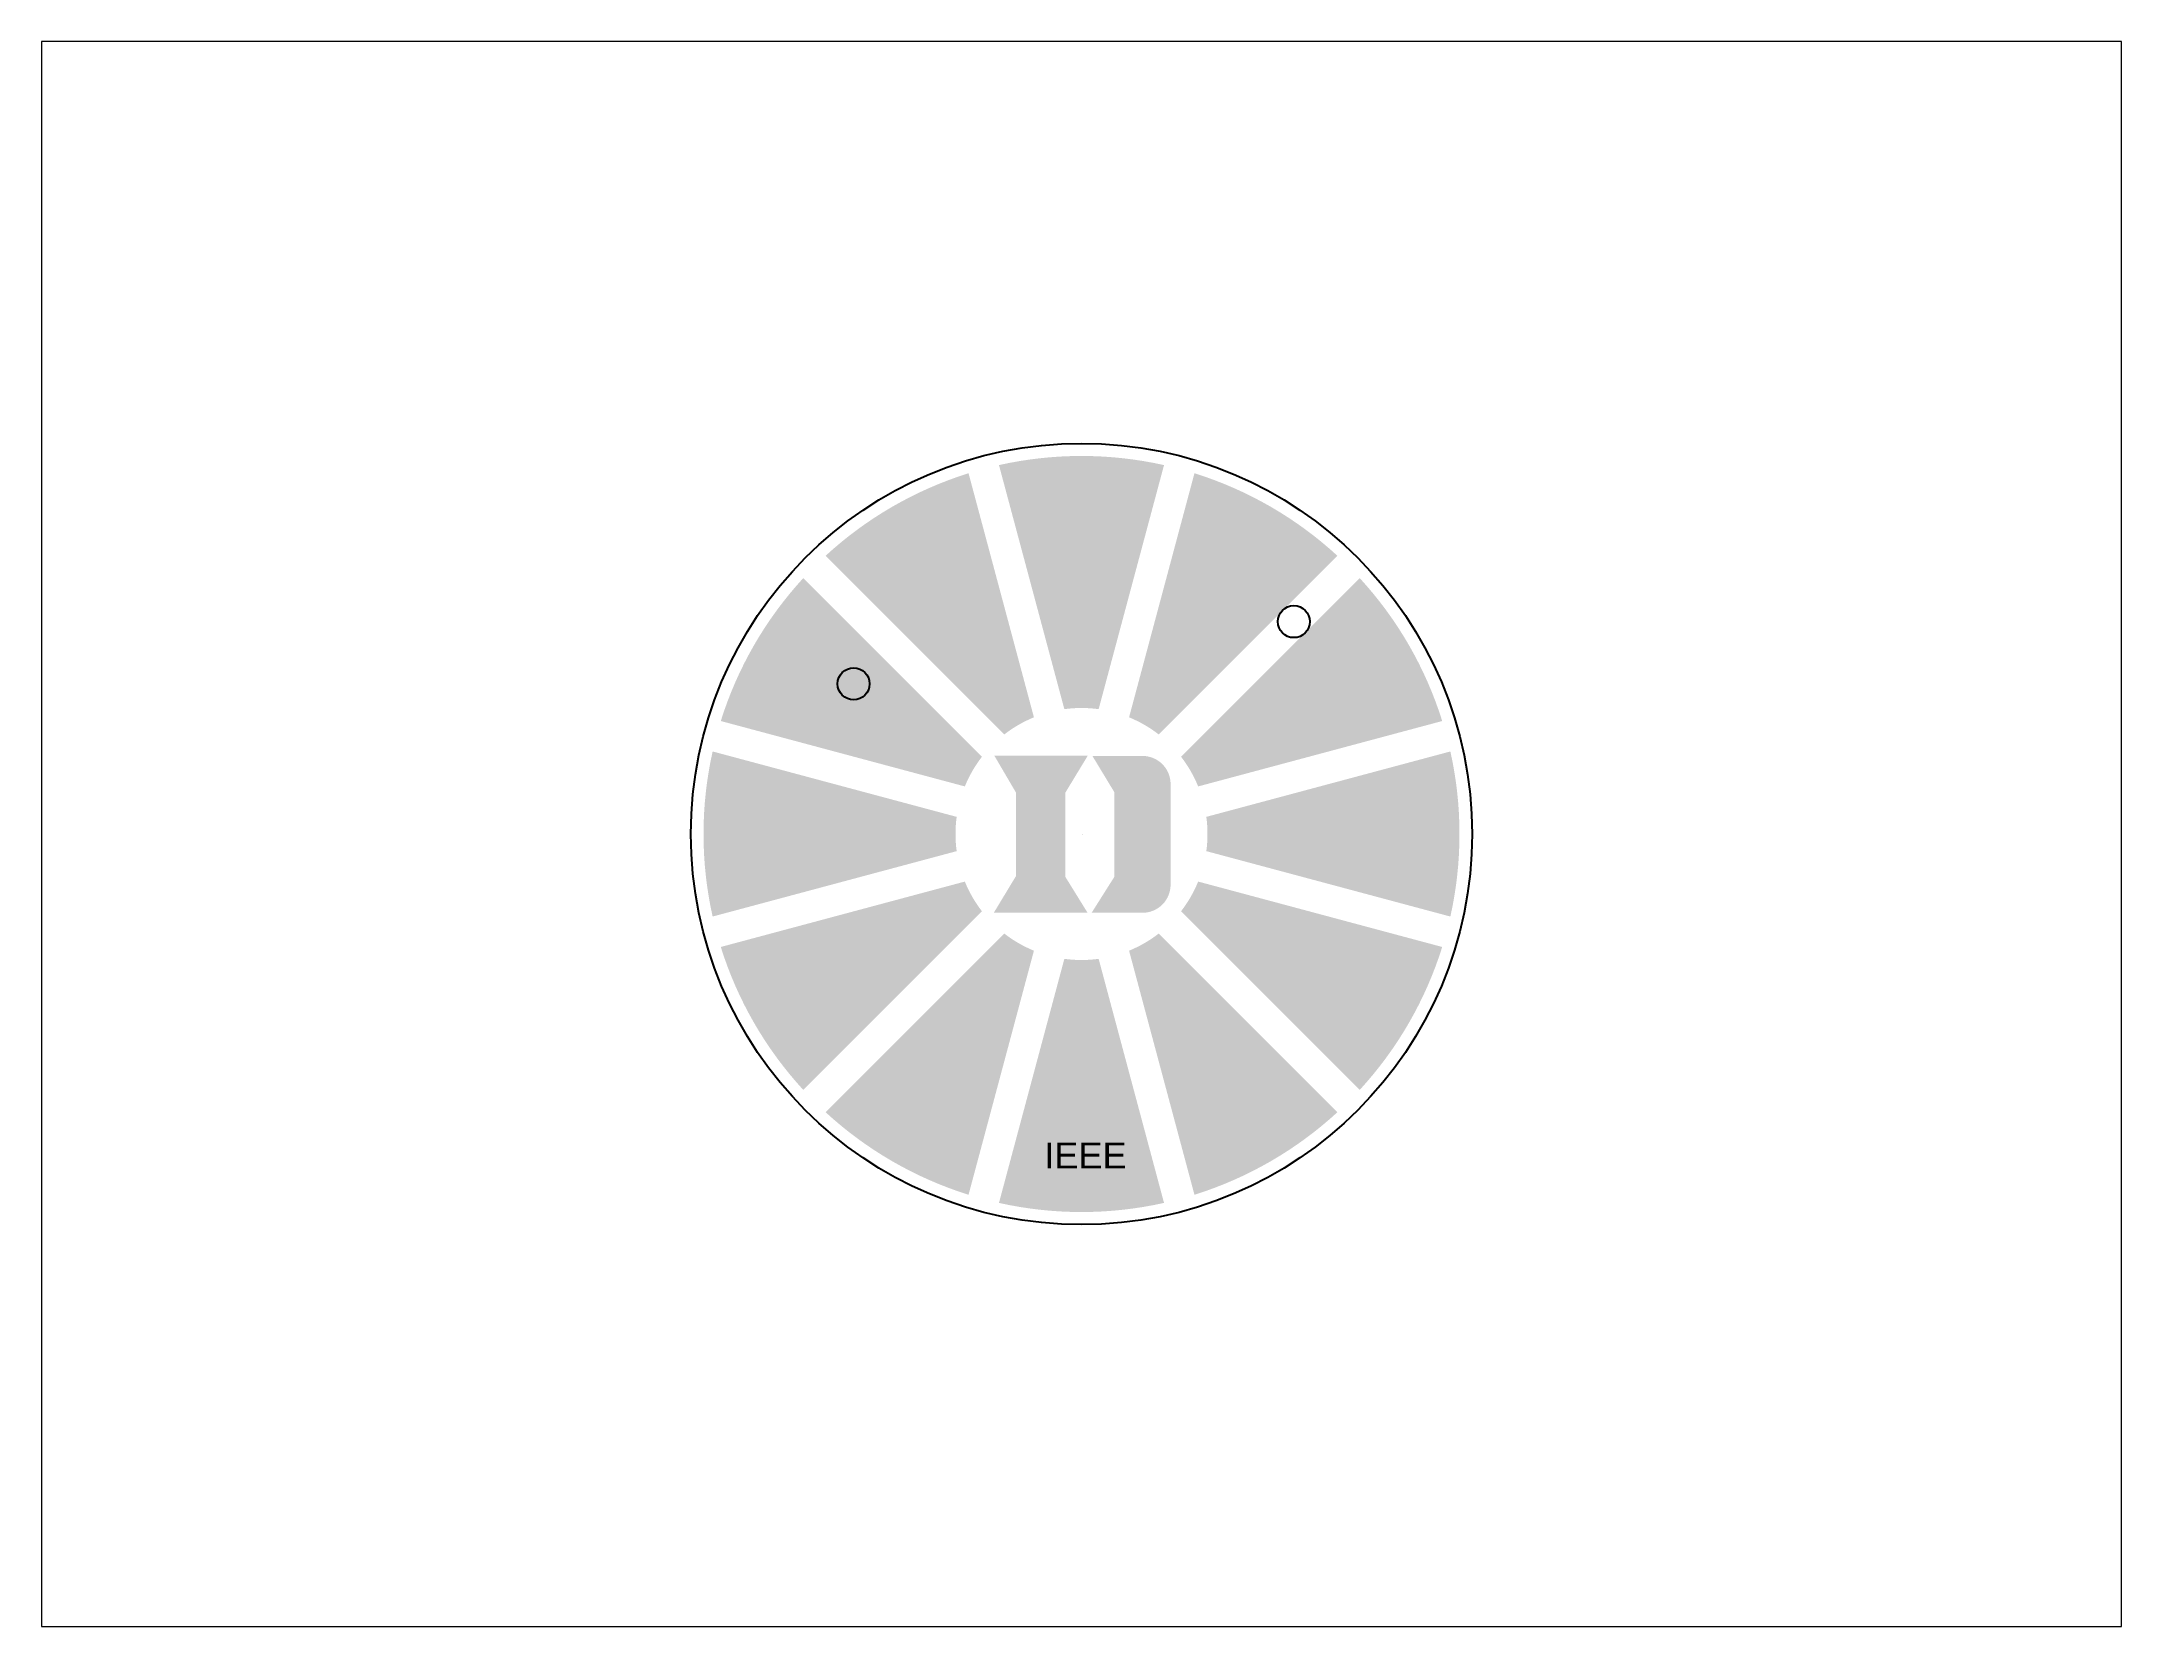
# Paper-space layout 'Sheet1' of a CAD drawing. Header units: inches. Extents: x 1.05 to 9.45, y 0.8 to 7.2.
# The model-space entities are those that its viewports show. They can reach past a viewport. Long polylines and large blocks are cut down to what shows.
import ezdxf

# ---------------------------------------------------------------- set-up
doc = ezdxf.new("R2010")
doc.units = ezdxf.units.IN
doc.header["$MEASUREMENT"] = 0
doc.styles.get("Standard").update_dxf_attribs({"font": 'arial.ttf'})

msp = doc.modelspace()

# ---------------------------------------------------------------- hatches: boundary and pattern name
h = msp.add_hatch(color=256)
h.set_gradient(color1=(0, 255, 0), color2=(0, 255, 0))
edge = h.paths.add_edge_path()
edge.add_line((-0.3187552139675384, 1.424629052120823), (-0.06620355365982666, 0.4820934243165669))
edge.add_arc((0, 0), 0.4866178996774193, 82.18075578145817, 97.81924421854171, ccw=False)
edge.add_line((0.0662035536598269, 0.4820934243165668), (0.318755213967539, 1.424629052120823))
edge.add_arc((0, 0), 1.459853699032258, 77.38801546326876, 102.6119845367312)
h = msp.add_hatch(color=256)
h.set_gradient(color1=(0, 255, 0), color2=(0, 255, 0))
edge = h.paths.add_edge_path()
edge.add_line((-0.988364638945044, 1.074387343122209), (-0.2983806714484996, 0.3844033756256645))
edge.add_arc((0, 0), 0.4866178996774193, 112.18075578145829, 127.81924421854171, ccw=False)
edge.add_line((-0.183712752868067, 0.450606929285491), (-0.4362644131757783, 1.393142557089747))
edge.add_arc((0, 0), 1.459853699032258, 107.3880154632688, 132.6119845367312)
h = msp.add_hatch(color=256)
h.set_gradient(color1=(0, 255, 0), color2=(0, 255, 0))
edge = h.paths.add_edge_path()
edge.add_line((0.4362644131757797, 1.393142557089747), (0.1837127528680674, 0.4506069292854907))
edge.add_arc((0, 0), 0.4866178996774193, 52.180755781458174, 67.81924421854171, ccw=False)
edge.add_line((0.2983806714484999, 0.3844033756256638), (0.988364638945045, 1.074387343122208))
edge.add_arc((0, 0), 1.459853699032258, 47.38801546326872, 72.61198453673119)
h = msp.add_hatch(color=256)
h.set_gradient(color1=(0, 255, 0), color2=(0, 255, 0))
edge = h.paths.add_edge_path()
edge.add_line((-1.393142557089747, 0.4362644131757791), (-0.4506069292854907, 0.1837127528680673))
edge.add_arc((0, 0), 0.4866178996774193, 142.1807557814582, 157.8192442185417, ccw=False)
edge.add_line((-0.384403375625664, 0.2983806714484998), (-1.074387343122208, 0.9883646389450446))
edge.add_arc((0, 0), 1.459853699032258, 137.3880154632687, 162.6119845367312)
h = msp.add_hatch(color=256)
h.set_gradient(color1=(0, 255, 0), color2=(0, 255, 0))
edge = h.paths.add_edge_path()
edge.add_line((1.07438734312221, 0.9883646389450429), (0.3844033756256644, 0.2983806714484992))
edge.add_arc((0, 0), 0.4866178996774193, 22.180755781458174, 37.81924421854171, ccw=False)
edge.add_line((0.450606929285491, 0.1837127528680667), (1.393142557089747, 0.436264413175777))
edge.add_arc((0, 0), 1.459853699032258, 17.3880154632687, 42.61198453673117)
h = msp.add_hatch(color=256)
h.set_gradient(color1=(0, 255, 0), color2=(0, 255, 0))
edge = h.paths.add_edge_path()
edge.add_line((-1.424629052120823, -0.3187552139675381), (-0.4820934243165668, -0.06620355365982655))
edge.add_arc((0, 0), 0.4866178996774193, 172.1807557814583, 187.8192442185417, ccw=False)
edge.add_line((-0.4820934243165668, 0.06620355365982693), (-1.424629052120822, 0.318755213967539))
edge.add_arc((0, 0), 1.459853699032258, 167.3880154632687, 192.6119845367312)
h = msp.add_hatch(color=256)
h.set_gradient(color1=(255, 163, 163), one_color=1)
h.paths.add_polyline_path([(-0.339648691494478, 0.303629148527403), (0.02179644037343774, 0.303629148527403), (-0.06575439105282163, 0.159301612965332), (-0.06575439105282163, -0.1637952564179393), (0.02077610570393563, -0.3036291485274024), (-0.3412887771258653, -0.3032025350858483), (-0.2560043242937325, -0.1621551707865524), (-0.2560043242937325, 0.1609416985967195), (-0.339648691494478, 0.303629148527403), (0.02179644037343774, 0.303629148527403), (-0.06575439105282163, 0.159301612965332), (-0.06575439105282163, -0.1637952564179393), (0.02077610570393563, -0.3036291485274024), (-0.3412887771258653, -0.3032025350858483), (-0.2560043242937325, -0.1621551707865524), (-0.2560043242937325, 0.1609416985967195)])
edge = h.paths.add_edge_path()
edge.add_line((0.03936687576308476, 0.3021268892895819), (0.1241251614069298, 0.1620404948786805))
edge.add_line((0.1241251614069298, 0.1620404948786805), (0.124350930338696, -0.1643636676450197))
edge.add_line((0.124350930338696, -0.1643636676450198), (0.03634493880068468, -0.3036291485274024))
edge.add_line((0.03634493880068467, -0.3036291485274024), (0.2331916282067467, -0.303492492271421))
edge.add_arc((0.2331916282067467, -0.1953953433523021), 0.1080971489191188, 270, 360.9796338197158)
edge.add_line((0.3412729771676447, -0.1935472061185566), (0.3412471032707428, -0.1883965408887469))
edge.add_line((0.3412471032707428, -0.1883965408887469), (0.3412154080098808, 0.1903250081123165))
edge.add_arc((0.2330130607813248, 0.1937888254602933), 0.1082577755932066, 358.1664504743795, 450)
edge.add_line((0.2330130607813248, 0.3020466010534998), (0.03936687576308476, 0.3021268892895819))
edge.add_line((0.03936687576308476, 0.3021268892895819), (0.1241251614069298, 0.1620404948786805))
edge.add_line((0.1241251614069298, 0.1620404948786805), (0.124350930338696, -0.1643636676450197))
edge.add_line((0.124350930338696, -0.1643636676450198), (0.03634493880068468, -0.3036291485274024))
edge.add_line((0.03634493880068467, -0.3036291485274024), (0.2331916282067467, -0.303492492271421))
edge.add_arc((0.2331916282067467, -0.1953953433523021), 0.1080971489191188, 270, 360.9796338197158)
edge.add_line((0.3412729771676447, -0.1935472061185566), (0.3412471032707428, -0.1883965408887469))
edge.add_line((0.3412471032707428, -0.1883965408887469), (0.3412154080098808, 0.1903250081123165))
edge.add_arc((0.2330130607813248, 0.1937888254602933), 0.1082577755932066, 358.1664504743795, 450)
edge.add_line((0.2330130607813248, 0.3020466010534998), (0.03936687576308476, 0.3021268892895819))
h = msp.add_hatch(color=256)
h.set_gradient(color1=(36, 102, 255), color2=(32, 99, 244), one_color=1)
h.paths.add_polyline_path([(-0.3369030635297067, 0.3029823433073532), (0.0245420683382091, 0.3029823433073532), (-0.06300876308805026, 0.1586548077452822), (-0.06300876308805026, -0.1644420616379891), (0.02352173366870697, -0.3042759537474522), (-0.338543149161094, -0.3038493403058981), (-0.2532586963289612, -0.1628019760066022), (-0.2532586963289612, 0.1602948933766697)])
edge = h.paths.add_edge_path()
edge.add_line((0.04211250372785613, 0.3014800840695321), (0.1268707893717012, 0.1613936896586307))
edge.add_line((0.1268707893717011, 0.1613936896586307), (0.1270965583034673, -0.1650104728650695))
edge.add_line((0.1270965583034673, -0.1650104728650695), (0.03909056676545608, -0.3042759537474522))
edge.add_line((0.03909056676545603, -0.3042759537474522), (0.2359372561715181, -0.3041392974914708))
edge.add_arc((0.2359372561715181, -0.1960421485723519), 0.1080971489191188, 270, 360.9796338197158)
edge.add_line((0.3440186051324161, -0.1941940113386064), (0.3439927312355142, -0.1890433461087966))
edge.add_line((0.3439927312355141, -0.1890433461087966), (0.3439610359746521, 0.1896782028922667))
edge.add_arc((0.2357586887460961, 0.1931420202402435), 0.1082577755932066, 358.1664504743795, 450)
edge.add_line((0.2357586887460961, 0.30139979583345), (0.04211250372785602, 0.301480084069532))
h = msp.add_hatch(color=256)
h.set_gradient(color1=(0, 255, 0), color2=(0, 255, 0))
edge = h.paths.add_edge_path()
edge.add_line((1.424629052120823, 0.318755213967538), (0.4820934243165668, 0.06620355365982661))
edge.add_arc((0, 0), 0.4866178996774193, -7.819244218541826, 7.819244218541712, ccw=False)
edge.add_line((0.4820934243165668, -0.06620355365982698), (1.424629052120822, -0.3187552139675393))
edge.add_arc((0, 0), 1.459853699032258, 347.3880154632687, 372.6119845367312)
h = msp.add_hatch(color=256)
h.set_gradient(color1=(0, 255, 0), color2=(0, 255, 0))
edge = h.paths.add_edge_path()
edge.add_line((-1.074387343122209, -0.9883646389450438), (-0.3844033756256643, -0.2983806714484997))
edge.add_arc((0, 0), 0.4866178996774193, 202.1807557814583, 217.8192442185417, ccw=False)
edge.add_line((-0.450606929285491, -0.1837127528680669), (-1.393142557089747, -0.4362644131757779))
edge.add_arc((0, 0), 1.459853699032258, 197.3880154632688, 222.6119845367312)
h = msp.add_hatch(color=256)
h.set_gradient(color1=(0, 255, 0), color2=(0, 255, 0))
edge = h.paths.add_edge_path()
edge.add_line((1.393142557089747, -0.4362644131757797), (0.4506069292854907, -0.1837127528680674))
edge.add_arc((0, 0), 0.4866178996774193, 322.1807557814582, 337.81924421854166, ccw=False)
edge.add_line((0.3844033756256638, -0.2983806714484999), (1.074387343122208, -0.988364638945045))
edge.add_arc((0, 0), 1.459853699032258, 317.3880154632687, 342.6119845367312)
h = msp.add_hatch(color=256)
h.set_gradient(color1=(0, 255, 0), color2=(0, 255, 0))
edge = h.paths.add_edge_path()
edge.add_line((-0.4362644131757794, -1.393142557089747), (-0.1837127528680673, -0.4506069292854907))
edge.add_arc((0, 0), 0.4866178996774193, 232.1807557814582, 247.8192442185417, ccw=False)
edge.add_line((-0.2983806714484999, -0.3844033756256639), (-0.9883646389450447, -1.074387343122208))
edge.add_arc((0, 0), 1.459853699032258, 227.3880154632687, 252.6119845367312)
h = msp.add_hatch(color=256)
h.set_gradient(color1=(0, 255, 0), color2=(0, 255, 0))
edge = h.paths.add_edge_path()
edge.add_line((0.9883646389450438, -1.074387343122209), (0.2983806714484997, -0.3844033756256643))
edge.add_arc((0, 0), 0.4866178996774193, 292.18075578145823, 307.81924421854166, ccw=False)
edge.add_line((0.1837127528680669, -0.450606929285491), (0.4362644131757777, -1.393142557089747))
edge.add_arc((0, 0), 1.459853699032258, 287.3880154632687, 312.6119845367311)
h = msp.add_hatch(color=256)
h.set_gradient(color1=(0, 255, 0), color2=(0, 255, 0))
edge = h.paths.add_edge_path()
edge.add_line((0.3187552139675381, -1.424629052120823), (0.06620355365982661, -0.4820934243165668))
edge.add_arc((0, 0), 0.4866178996774193, 262.18075578145823, 277.8192442185417, ccw=False)
edge.add_line((-0.06620355365982693, -0.4820934243165668), (-0.3187552139675391, -1.424629052120822))
edge.add_arc((0, 0), 1.459853699032258, 257.3880154632687, 282.6119845367312)

# ---------------------------------------------------------------- linework, layer by layer
msp.add_lwpolyline([(0.002745627964771347, -0.0006468052200497842), (0.002745627964771347, -0.0006468052200497842), (0.002745627964771347, -0.0006468052200497842)])
at = {"color": 1}
for centre, radius in [((0, 0), 1.508515488999999), ((0.8200000000000005, 0.8200000000000003), 0.06180000000000001), ((-0.8799999999999994, 0.5800000000000001), 0.06180000000000001)]:
    msp.add_circle(centre, radius, dxfattribs=at)

# ---------------------------------------------------------------- texts
at = {"insert": (-0.1836905560783553, -1.191423761566016), "char_height": 0.1, "width": 0.3978690580967528, "attachment_point": 1}
msp.add_mtext('{\\pxqc;IEEE}', dxfattribs=at)

psp = doc.layouts.new('Sheet1')

# ---------------------------------------------------------------- viewports
at = {"layer": '0'}
psp.add_viewport(center=(5.25, 4), size=(8.4, 6.4), view_center_point=(0, 0), view_height=6.12, dxfattribs=at)

doc.saveas('drawing.dxf')
